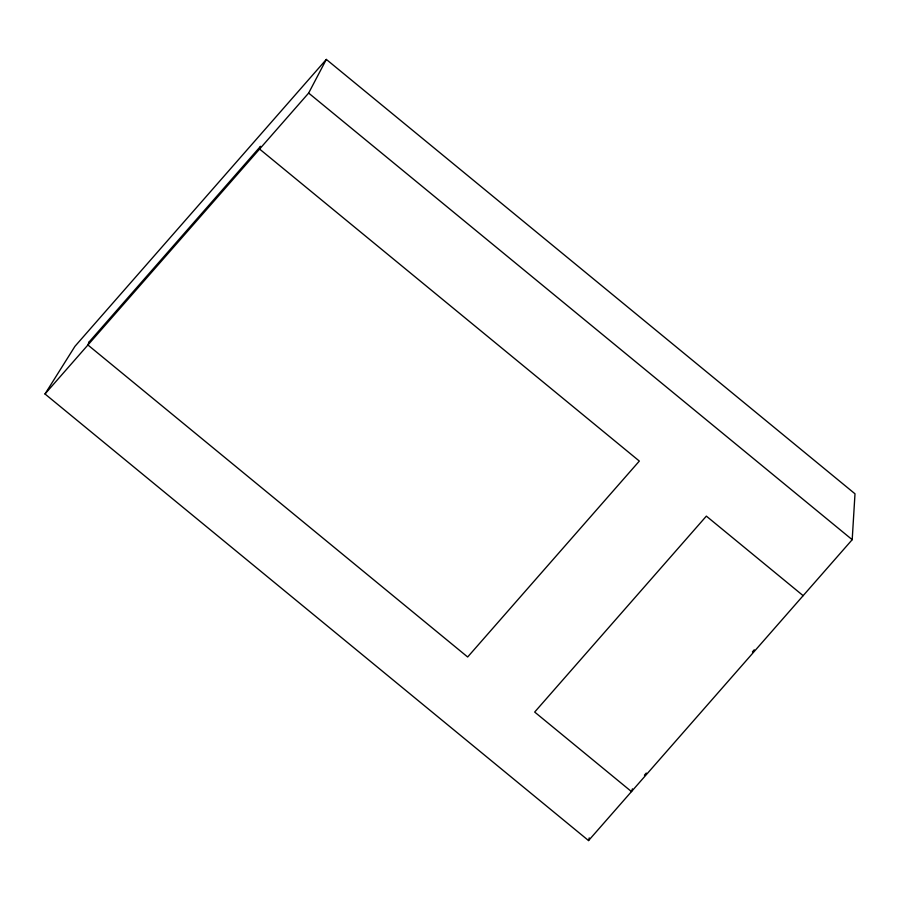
<?xml version="1.0" encoding="UTF-8"?>
<svg xmlns="http://www.w3.org/2000/svg" width="900" height="900" viewBox="0 0 900 900"><rect width="100%" height="100%" fill="white"/><g stroke="black" fill="none" stroke-linecap="round" stroke-linejoin="round"><path stroke-width="1.35" d="M852.199 539.685L855 493.796L326.329 59.422L74.959 346.32L45 393.975L588.555 840.577L852.199 539.685L308.644 93.071L326.329 59.422M588.555 840.577L589.241 837.855M632.441 788.839L631.474 791.595L534.679 712.058L706.354 516.127L803.149 595.665M45 393.975L308.644 93.071M644.434 775.148L646.29 773.044M752.423 651.904L754.268 649.789M88.886 342.236L87.919 344.993L467.662 657L639.337 461.07L259.594 149.062L260.55 146.306L88.886 342.236"/></g></svg>
